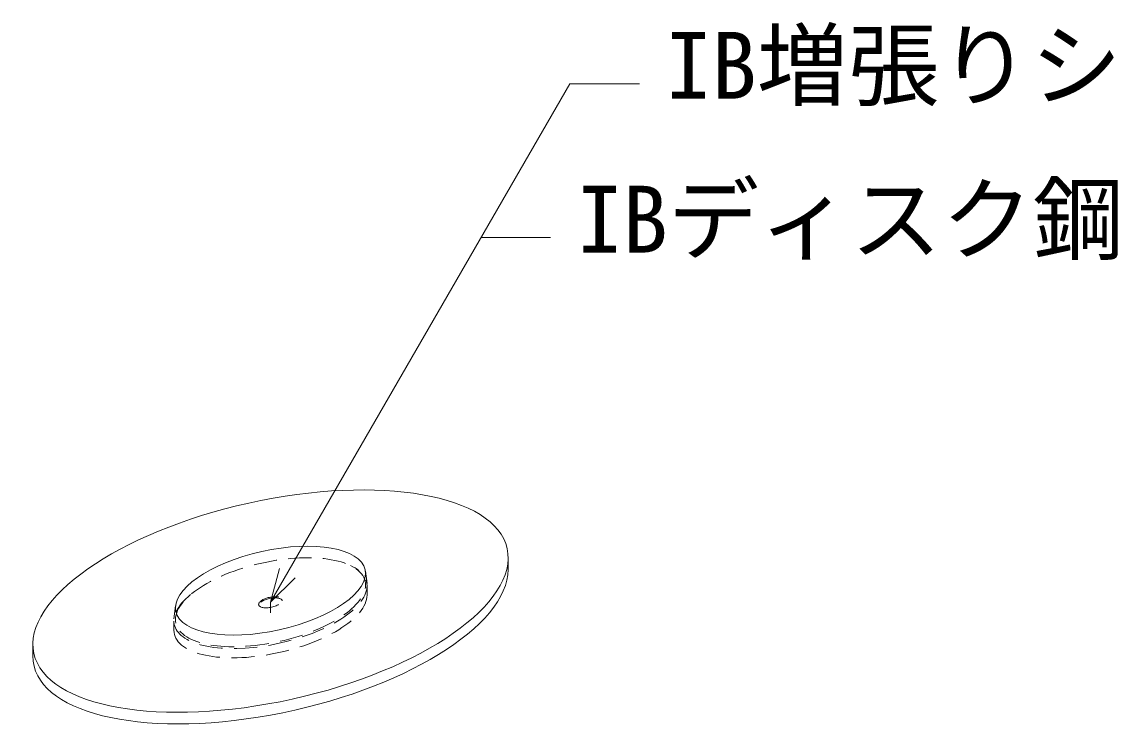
# Model space of a CAD drawing. Units: millimetres, scale not verified. Extents: x -840 to 840, y -594 to 594.
# Drawn here: x 260.5 to 449.5, y 229.4 to 351.2 of the extents above; entities that cross this region are included whole.
import ezdxf
from ezdxf.enums import TextEntityAlignment as Align

# ---------------------------------------------------------------- set-up
doc = ezdxf.new("R2010")
doc.units = ezdxf.units.MM
doc.header["$LTSCALE"] = 2
doc.linetypes.add('CHAIN1', pattern=[8, 5, -1, 1, -1])
doc.linetypes.add('DASHED2', pattern=[3, 2, -1])
for name, color, linetype, lineweight in [('0-0_輪郭線', 134, 'DASHED2', 5), ('0-2_文字', 5, 'Continuous', 5), ('0-C_中心線', 2, 'CHAIN1', 5), ('0-D_寸法線', 7, 'Continuous', 5), ('1-0_増張りシート', 7, 'Continuous', 5)]:
    doc.layers.add(name, color=color, linetype=linetype, lineweight=lineweight)
doc.styles.add('ＭＳ ゴシック', font='')
doc.styles.get('ＭＳ ゴシック').set_extended_font_data('MS Gothic')

msp = doc.modelspace()

# ---------------------------------------------------------------- linework, layer by layer
at = {"layer": '0-0_輪郭線'}
for p, q in [((320.074, 253.914), (320.074, 252.314)), ((286.769, 247.848), (286.769, 246.248))]:
    msp.add_line(p, q, dxfattribs=at)
for major_axis in [(-16.328, -3.62), (-2.041, -0.452)]:
    msp.add_ellipse((303.421, 251.081), major_axis=major_axis, ratio=0.414214, dxfattribs=at)
for centre, major_axis, start_param, end_param in [((303.421, 250.881), (-16.583, -3.676), 5.5951713, 9.9296477), ((303.421, 249.281), (-16.583, -3.676), 6.1916132, 9.3332058), ((303.421, 250.881), (-2.041, -0.452), 3.1634857, 6.078148)]:
    msp.add_ellipse(centre, major_axis=major_axis, ratio=0.414214, start_param=start_param, end_param=end_param, dxfattribs=at)
at = {"layer": '0-C_中心線'}
msp.add_line((303.421, 249.281), (303.421, 251.081), dxfattribs=at)
at = {"layer": '0-D_寸法線'}
msp.add_line((339.738, 313.984), (351.738, 313.984), dxfattribs=at)
for points in [[(303.421, 251.081), (355.066, 340.532), (367.066, 340.532)], [(307.664, 255.323), (303.421, 251.081), (304.974, 256.876)]]:
    msp.add_lwpolyline(points, dxfattribs=at)
at = {"layer": '1-0_増張りシート'}
for p, q in [((344.412, 256.746), (344.412, 258.746)), ((344.412, 256.746), (344.412, 258.746)), ((262.43, 241.815), (262.43, 243.815)), ((262.43, 241.815), (262.43, 243.815))]:
    msp.add_line(p, q, dxfattribs=at)
at = {"layer": '1-0_増張りシート', "color": 134}
for p, q in [((319.792, 256.453), (320.074, 254.314)), ((287.05, 250.49), (286.769, 248.248))]:
    msp.add_line(p, q, dxfattribs=at)
at = {"layer": '1-0_増張りシート'}
msp.add_ellipse((303.421, 251.281), major_axis=(-40.819, -9.049), ratio=0.414214, dxfattribs=at)
at = {"layer": '1-0_増張りシート', "color": 134}
msp.add_ellipse((303.421, 253.081), major_axis=(-16.328, -3.62), ratio=0.414214, dxfattribs=at)
at = {"layer": '1-0_増張りシート'}
msp.add_ellipse((303.421, 249.281), major_axis=(-40.819, -9.049), ratio=0.414214, start_param=6.1916132, end_param=9.3332058, dxfattribs=at)

# ---------------------------------------------------------------- texts
at = {"layer": '0-2_文字', "color": 7, "style": 'ＭＳ ゴシック'}
for s, p in [('IB増張りシートφ160', (371.606, 334.473)), ('IBディスク鋼板φ65', (356.279, 307.925))]:
    msp.add_text(s, height=11.54, dxfattribs=at).set_placement(p, align=Align.BOTTOM_LEFT)

doc.saveas('drawing.dxf')
